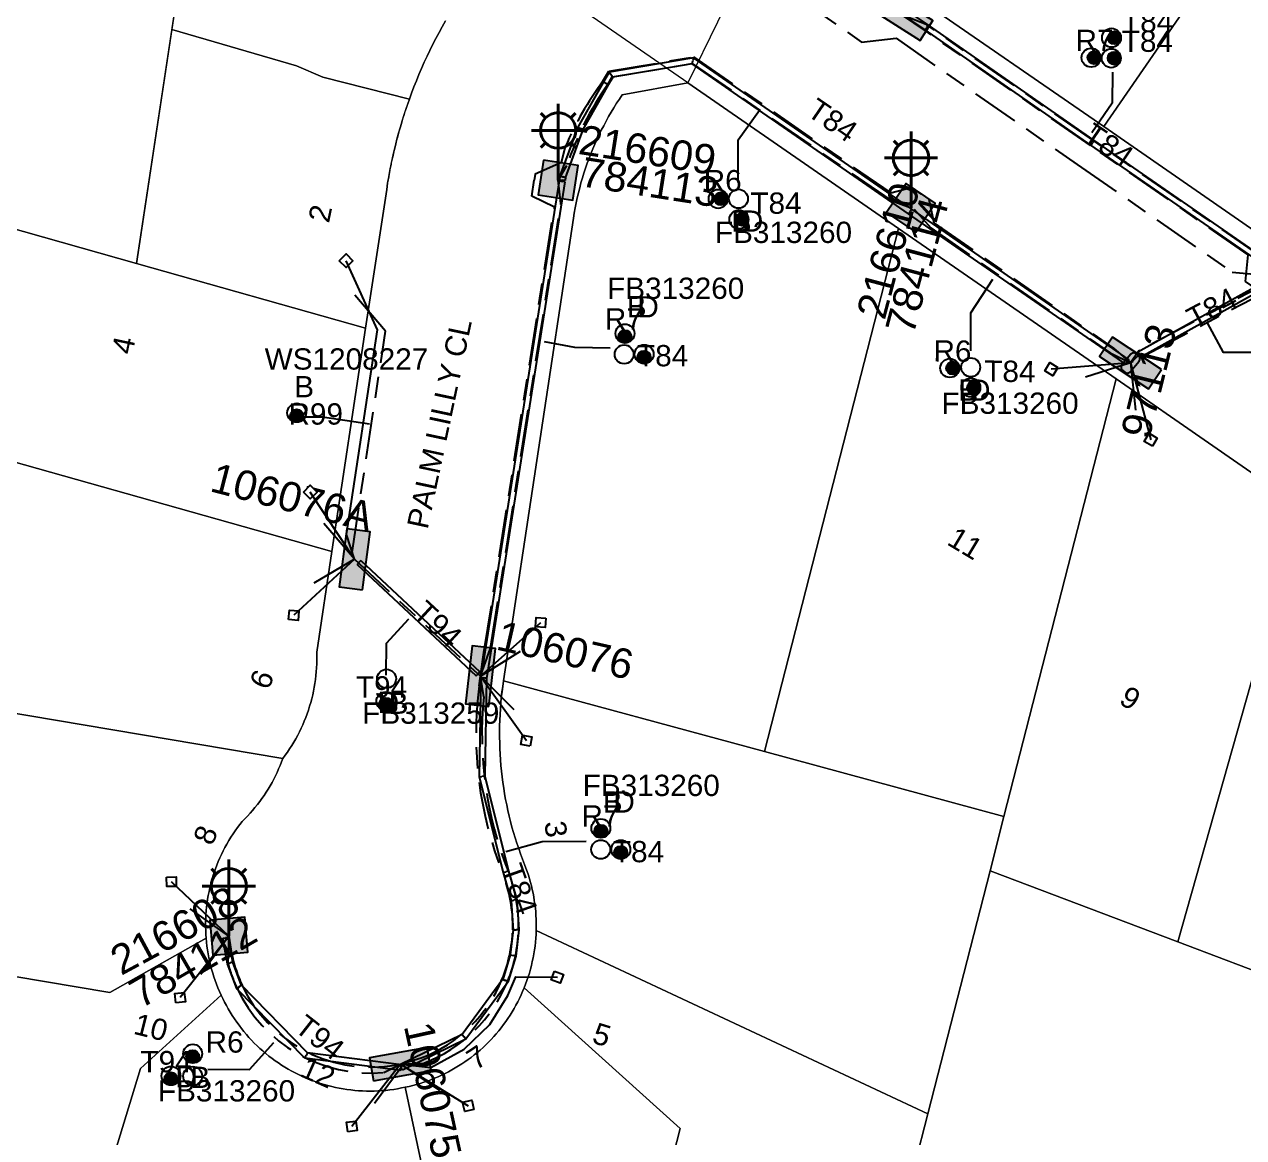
# Model space of a CAD drawing. Header units: metres. Extents: x 282960 to 285195, y 6134329 to 6136665.
# Drawn here: x 283286.6 to 283389.7, y 6135604 to 6135698.1 of the extents above; entities that cross this region are included whole.
import ezdxf
from ezdxf.enums import TextEntityAlignment as Align

# ---------------------------------------------------------------- set-up
doc = ezdxf.new("R2010")
doc.units = ezdxf.units.M
doc.linetypes.add('Cable Exist UG', pattern=[8.2, 4, -1.2, 1.8, -1.2])
doc.layers.get('0').update_dxf_attribs({"color": 6})
for name, color, linetype, lineweight in [('Cadastre Buildings_SP_EXT', 9, 'Continuous', 5), ('Cadastre Land Parcels_SP_EXT', 9, 'Continuous', 5), ('Cadastre Roads_SP_EXT', 9, 'Continuous', 5)]:
    doc.layers.add(name, color=color, linetype=linetype, lineweight=lineweight)
for name, color, linetype in [('Duct_SP_EXT', 7, 'Continuous'), ('Equip_SL_EXT', 7, 'Continuous'), ('Equip_SP_SL_EXT', 7, 'Continuous'), ('Mains_LV_EXT', 7, 'Continuous'), ('Mains_SL_EXT', 7, 'Continuous'), ('Services_SP_EXT', 7, 'Continuous'), ('SupportsUG_SP_LV_EXT', 7, 'Continuous'), ('SupportsUG_SP_LV_SL_EXT', 7, 'Continuous'), ('Trench_SP_EXT', 7, 'Continuous')]:
    doc.layers.add(name, color=color, linetype=linetype)
doc.styles.add('COLUMN_LABEL', font='arial.ttf')
doc.styles.add('iecARIAL', font='arial.ttf', dxfattribs={"height": 2})
doc.styles.add('POLE_LABEL', font='arial.ttf')
doc.styles.get("Standard").update_dxf_attribs({"font": 'arial.ttf'})

# ---------------------------------------------------------------- blocks, each defined once
blk = doc.blocks.new('COLUMN_EXT')
blk.add_hatch(color=256).paths.add_polyline_path([(-1.49, 1.48), (-1.49, -1.49), (1.48, -1.49), (1.48, 1.48)])
blk.add_lwpolyline([(-1.49, -1.49), (1.48, -1.49), (1.48, 1.48), (-1.49, 1.48)], close=True)
for tag, height, style, flags, p in [('ASSET_NUM', 2.5, 'COLUMN_LABEL', 8, (2, 2)), ('STRUCTURE_PLANT_NUMBER', 0.2, 'POLE_LABEL', 9, (1.81, 0.03)), ('STREET_CODE', 0.2, 'COLUMN_LABEL', 9, (1.81, -0.2))]:
    blk.add_attdef(tag, text='', height=height, dxfattribs=dict(style=style, flags=flags)).set_placement(p, align=Align.MIDDLE_LEFT)
at = {"flags": 9}
for tag, p in [('COLUMN_TYPE', (1.81, -0.4)), ('OWNED_BY', (1.81, -0.6)), ('STATE', (1.81, -0.8)), ('USAGE', (1.81, -1)), ('STREETNAME', (1.81, -1.6)), ('SUBURB', (1.81, -1.8)), ('LEGEND', (1.81, -1.2)), ('LOCATION', (1.81, -1.4)), ('NOTES', (1.81, -2))]:
    blk.add_attdef(tag, text='', height=0.2, dxfattribs=at).set_placement(p, align=Align.MIDDLE_LEFT)
at = {"flags": 1}
blk.add_attdef('Z', (1.81, -2.35), '', height=0.2, dxfattribs=at)
blk = doc.blocks.new('PILLAR_EXT')
blk.add_hatch(color=256).paths.add_polyline_path([(-2.475, 0.99), (-2.475, -0.99), (2.475, -0.99), (2.475, 0.99)])
blk.add_lwpolyline([(-2.475, -0.99), (2.475, -0.99), (2.475, 0.99), (-2.475, 0.99)], close=True)
at = {"style": 'iecARIAL', "flags": 8}
blk.add_attdef('ASSET_NUM', (1.5, 3.5), '', height=2.5, dxfattribs=at)
for tag, p, flags in [('OWNED_BY', (0, -0.2), 9), ('STATE', (0, -0.4), 9), ('SUPPORT_TYPE', (0, -0.6), 9), ('USAGE', (0, -0.8), 9), ('LEGEND', (0, -1), 9), ('LOCATION', (0, -1.2), 9), ('STREETNAME', (0, -1.8), 9), ('SUBURB', (0, -2), 1), ('NOTES', (0, -1.4), 9), ('PARENT', (0, -1.6), 9)]:
    blk.add_attdef(tag, p, '', height=0.2, dxfattribs=dict(flags=flags))
blk = doc.blocks.new('DUCT_EXT')
blk.add_circle((0, 0.8), 0.8)
at = {"flags": 1}
blk.add_attdef('Z', (0, 0), '', height=0.2, dxfattribs=at)
at = {"flags": 9}
for tag, p in [('DUCT_CODE', (0, 0)), ('XSECT_TYPE', (0, -0.2)), ('STATE', (0, -0.6)), ('FB_REFERENCE', (0, -0.4)), ('NOTES', (0, -0.8))]:
    blk.add_attdef(tag, text='', height=0.2, dxfattribs=at).set_placement(p, align=Align.MIDDLE_LEFT)
blk = doc.blocks.new('SL_LANTERN_EXT')
at = {"lineweight": 40}
for p, q in [((0, 1.97), (0, 6.47)), ((-1.46, 5.68), (-1.06, 5.28)), ((1.46, 5.68), (1.06, 5.28)), ((-2.25, 4.22), (2.25, 4.22)), ((-1.46, 2.76), (-1.06, 3.16)), ((1.46, 2.76), (1.06, 3.16)), ((0, 0), (0, 2.72))]:
    blk.add_line(p, q, dxfattribs=at)
blk.add_circle((0, 4.22), 1.5, dxfattribs=at)
at = {"style": 'iecARIAL', "flags": 8}
blk.add_attdef('ASSET_NUM', (1.5, 1.5), '', height=2.5, dxfattribs=at)
for tag, p, height, flags in [('CONSTRUCTED_VOLTAGE', (0.98, -0.65), 0.2, 9), ('CONTROL_TYPE', (0.98, -0.85), 0.2, 9), ('LANTERN_PURPOSE', (0.98, -1.05), 0.2, 9), ('LNUMBER', (2.18, -3.25), 2.5, 8), ('OPERATING_VOLTAGE', (0.98, -1.65), 0.2, 9), ('ORIENTATION', (0.98, -1.85), 0.2, 9), ('OWNED_BY', (0.98, -2.05), 0.2, 9), ('STATE', (0.98, -2.25), 0.2, 9), ('LANTERN_TYPE', (0.98, -1.25), 0.2, 9), ('NO_PHASES', (0.98, -1.45), 0.2, 9), ('USAGE', (0.98, -2.45), 0.2, 9), ('CEXIST', (0.98, -2.65), 0.2, 9), ('CNEW', (0.98, -2.85), 0.2, 9), ('CNUMBER', (0.98, -3.05), 0.2, 9), ('CREMOVE', (0.98, -3.25), 0.2, 9), ('CREPLACE', (0.98, -3.45), 0.2, 9), ('LKINGHEIGHT', (0.98, -3.65), 0.2, 9), ('LBRACKET', (0.98, -3.85), 0.2, 9), ('LBRACKETVOCAB', (0.98, -4.05), 0.2, 9), ('LCATEGORY', (0.98, -4.25), 0.2, 9), ('LCHARGE1', (0.98, -4.45), 0.2, 9), ('LCHARGE1PERCENT', (0.98, -4.65), 0.2, 9), ('LCHARGE2', (0.98, -4.85), 0.2, 9), ('LCHARGE2PERCENT', (0.98, -5.05), 0.2, 9), ('LCHARGE3', (0.98, -5.25), 0.2, 9), ('LCHARGE3PERCENT', (0.98, -5.45), 0.2, 9), ('LEXIST', (0.98, -5.65), 0.2, 9), ('LLAMP', (0.98, -5.85), 0.2, 9), ('LLAMPVOCAB', (0.98, -6.05), 0.2, 9), ('LMAST', (0.98, -6.25), 0.2, 9), ('LMASTVOCAB', (0.98, -6.45), 0.2, 9), ('LNEW', (0.98, -6.65), 0.2, 9), ('LANTNUMBER', (0.98, -6.85), 0.2, 9), ('LOUTREACH', (0.98, -7.25), 0.2, 9), ('LOUTREACHVOCAB', (0.98, -7.45), 0.2, 9), ('LRATECODE', (0.98, -7.65), 0.2, 9), ('LREMOVE', (0.98, -7.85), 0.2, 9), ('LREPLACE', (0.98, -8.05), 0.2, 9), ('LTYPE', (0.98, -8.25), 0.2, 9), ('LTYPEVOCAB', (0.98, -8.45), 0.2, 9), ('STREETNAME', (0.98, -9.25), 0.2, 9), ('SUBURB', (0.98, -9.45), 0.2, 1), ('LEGEND', (0.98, -8.65), 0.2, 9), ('LOCATION', (0.98, -8.85), 0.2, 9), ('NOTES', (0.98, -9.05), 0.2, 9)]:
    blk.add_attdef(tag, p, '', height=height, dxfattribs=dict(flags=flags))
blk = doc.blocks.new('CCP_EXT')
at = {"flags": 9}
for tag, p in [('STATE', (0, -1.8)), ('USAGE', (0, -1.2)), ('LEGEND', (0, -1.4)), ('LIFE_SUPPORT', (0, -1.6)), ('NOTES', (0, -2))]:
    blk.add_attdef(tag, text='', height=0.2, dxfattribs=at).set_placement(p, align=Align.MIDDLE_LEFT)
blk.add_wipeout([(0, 0.57), (0.57, 0), (0, -0.57), (-0.57, 0)])
blk.add_lwpolyline([(-0.57, 0), (0, 0.57), (0.57, 0), (0, -0.57), (-0.57, 0)])
at = {"flags": 1}
blk.add_attdef('Z', (0, 0), '', height=0.2, dxfattribs=at)
at = {"flags": 9}
for tag, p in [('CCP_TYPE', (0, 0)), ('CONSTRUCTED_VOLTAGE', (0, -0.2)), ('OPERATING_VOLTAGE', (0, -0.6)), ('ORIENTATION', (0, -0.8)), ('OWNED_BY', (0, -1)), ('NO_PHASES', (0, -0.4))]:
    blk.add_attdef(tag, text='', height=0.2, dxfattribs=at).set_placement(p, align=Align.MIDDLE_LEFT)
blk = doc.blocks.new('SL_STJ_EXT')
h = blk.add_hatch(color=256)
edge = h.paths.add_edge_path()
edge.add_ellipse((-0.59, 0.13), major_axis=(0.226, 0.226), ratio=1, start_angle=45, end_angle=135)
edge.add_line((-0.91, 0.13), (-0.91, -0.13))
edge.add_ellipse((-0.59, -0.13), major_axis=(0.226, 0.226), ratio=1, start_angle=135, end_angle=225)
edge.add_line((-0.59, -0.45), (0.59, -0.45))
edge.add_ellipse((0.59, -0.13), major_axis=(-0.226, 0.226), ratio=1, start_angle=135, end_angle=225)
edge.add_line((0.91, -0.13), (0.91, 0.13))
edge.add_ellipse((0.59, 0.13), major_axis=(-0.226, 0.226), ratio=1, start_angle=225, end_angle=315)
edge.add_line((0.59, 0.45), (-0.59, 0.45))
blk.add_lwpolyline([(-0.91, 0.13), (-0.91, -0.13, 0.414214), (-0.59, -0.45), (0.59, -0.45, 0.414214), (0.91, -0.13), (0.91, 0.13, 0.414214), (0.59, 0.45), (-0.59, 0.45, 0.414214)], format="xyb", close=True)
at = {"flags": 1}
blk.add_attdef('Z', (0, 0), '', height=0.2, dxfattribs=at)
at = {"flags": 9}
for tag, p in [('ORIENTATION', (0, 0)), ('USAGE', (0, -0.2)), ('LEGEND', (0, -0.4)), ('NOTES', (0, -0.6))]:
    blk.add_attdef(tag, text='', height=0.2, dxfattribs=at).set_placement(p, align=Align.MIDDLE_LEFT)
blk = doc.blocks.new('CABLE_LARGE_EXT')
h = blk.add_hatch(color=256)
edge = h.paths.add_edge_path()
edge.add_arc((0, 0.55), 0.55, 0, 360)
blk.add_circle((0, 0.55), 0.55)
at = {"flags": 1}
blk.add_attdef('Z', (0, 0), '', height=0.2, dxfattribs=at)
at = {"flags": 9}
for tag, p in [('COND_CODE', (0, 0)), ('STATE', (0, -0.4)), ('XSECT_SIZE', (0, -0.6)), ('FB_REFERENCE', (0, -0.2)), ('NOTES', (0, -0.8))]:
    blk.add_attdef(tag, text='', height=0.2, dxfattribs=at).set_placement(p, align=Align.MIDDLE_LEFT)

msp = doc.modelspace()

# ---------------------------------------------------------------- linework, layer by layer
at = {"layer": 'Cadastre Land Parcels_SP_EXT', "linetype": 'Continuous'}
for points in [[(283278.63, 6135682.8), (283296.07, 6135677.88), (283302.59, 6135720.91), (283286.12, 6135732.29), (283278.63, 6135682.8)], [(283361.88, 6135700.54), (283377.9, 6135689.47), (283399.46, 6135720.68), (283383.44, 6135731.75), (283361.88, 6135700.54)], [(283377.9, 6135689.47), (283393.91, 6135678.39), (283415.47, 6135709.6), (283399.46, 6135720.68), (283377.9, 6135689.47)], [(283317.24, 6135684.13), (283317.32, 6135684.67), (283317.41, 6135685.2), (283317.51, 6135685.74), (283317.62, 6135686.27), (283317.73, 6135686.8), (283317.85, 6135687.33), (283317.98, 6135687.86), (283318.11, 6135688.39), (283318.25, 6135688.91), (283318.4, 6135689.43), (283318.56, 6135689.95), (283318.72, 6135690.47), (283318.89, 6135690.99), (283319.16, 6135691.76), (283311.83, 6135693.62), (283309.61, 6135694.58), (283299.07, 6135697.66), (283296.07, 6135677.88), (283315.46, 6135672.41), (283317.24, 6135684.13)], [(283275.77, 6135663.9), (283312.6, 6135653.51), (283315.46, 6135672.41), (283296.07, 6135677.88), (283278.63, 6135682.8), (283275.77, 6135663.9)], [(283349.21, 6135636.6), (283369.46, 6135631.11), (283378.95, 6135668.11), (283360.54, 6135680.83), (283349.21, 6135636.6)], [(283368.29, 6135626.52), (283384.18, 6135620.51), (283394.58, 6135657.3), (283378.95, 6135668.11), (283369.46, 6135631.11), (283368.29, 6135626.52)], [(283368.29, 6135626.52), (283369.46, 6135631.11), (283349.21, 6135636.6), (283327.12, 6135642.59), (283327.06, 6135642.11), (283327, 6135641.64), (283326.94, 6135641.16), (283326.9, 6135640.68), (283326.86, 6135640.21), (283326.83, 6135639.73), (283326.81, 6135639.25), (283326.79, 6135638.77), (283326.79, 6135638.29), (283326.79, 6135637.81), (283326.8, 6135637.33), (283326.81, 6135636.85), (283326.84, 6135636.37), (283326.87, 6135635.89), (283326.91, 6135635.41), (283326.96, 6135634.93), (283327.01, 6135634.46), (283327.07, 6135633.98), (283327.14, 6135633.51), (283327.22, 6135633.03), (283327.3, 6135632.56), (283327.4, 6135632.09), (283327.5, 6135631.62), (283327.6, 6135631.15), (283327.72, 6135630.69), (283327.84, 6135630.22), (283327.97, 6135629.76), (283328.11, 6135629.3), (283328.25, 6135628.85), (283328.41, 6135628.39), (283328.57, 6135627.94), (283328.73, 6135627.49), (283328.91, 6135627.04), (283329.02, 6135626.75), (283329.13, 6135626.45), (283329.23, 6135626.15), (283329.32, 6135625.85), (283329.41, 6135625.54), (283329.49, 6135625.24), (283329.56, 6135624.93), (283329.62, 6135624.62), (283329.68, 6135624.31), (283329.73, 6135624), (283329.78, 6135623.68), (283329.82, 6135623.37), (283329.85, 6135623.05), (283329.87, 6135622.74), (283329.88, 6135622.42), (283329.89, 6135622.11), (283329.9, 6135621.79), (283329.89, 6135621.48), (283363.01, 6135605.95), (283368.29, 6135626.52)], [(283361.91, 6135601.67), (283363.01, 6135605.95), (283329.89, 6135621.48), (283329.88, 6135621.14), (283329.86, 6135620.81), (283329.83, 6135620.48), (283329.79, 6135620.15), (283329.74, 6135619.82), (283329.69, 6135619.49), (283329.63, 6135619.16), (283329.56, 6135618.84), (283329.49, 6135618.51), (283329.4, 6135618.19), (283329.31, 6135617.87), (283329.21, 6135617.55), (283329.1, 6135617.24), (283328.99, 6135616.92), (283328.87, 6135616.61), (283342.06, 6135604.71), (283333.32, 6135570.64), (283352.46, 6135564.79), (283361.91, 6135601.67)], [(283269.18, 6135620.37), (283264.82, 6135591.58), (283266.26, 6135591.14), (283283.29, 6135585.93), (283288.64, 6135584.3), (283296.4, 6135609.8), (283303.24, 6135616.01), (283303.1, 6135616.31), (283302.97, 6135616.62), (283302.85, 6135616.93), (283302.73, 6135617.24), (283302.62, 6135617.55), (283302.52, 6135617.87), (283302.43, 6135618.19), (283302.34, 6135618.51), (283302.27, 6135618.84), (283302.2, 6135619.16), (283302.13, 6135619.49), (283302.08, 6135619.82), (283302.03, 6135620.15), (283302, 6135620.48), (283301.97, 6135620.81), (283293.83, 6135616.23), (283269.18, 6135620.37)]]:
    msp.add_lwpolyline(points, close=True, dxfattribs=at)
for points in [[(283302.59, 6135720.91), (283299.07, 6135697.66), (283309.61, 6135694.58), (283311.83, 6135693.62), (283319.16, 6135691.76), (283319.35, 6135692.28), (283319.35, 6135692.28), (283319.55, 6135692.81), (283319.76, 6135693.33), (283319.97, 6135693.85), (283320.19, 6135694.37), (283320.42, 6135694.89), (283320.66, 6135695.4), (283320.9, 6135695.9), (283321.15, 6135696.41), (283321.4, 6135696.91), (283321.67, 6135697.4), (283321.94, 6135697.9), (283322.21, 6135698.39)], [(283272.46, 6135642.07), (283308.46, 6135636.02), (283308.65, 6135636.29), (283308.65, 6135636.29), (283308.85, 6135636.56), (283309.03, 6135636.84), (283309.21, 6135637.11), (283309.38, 6135637.4), (283309.55, 6135637.69), (283309.71, 6135637.98), (283309.86, 6135638.27), (283310, 6135638.57), (283310.14, 6135638.87), (283310.27, 6135639.18), (283310.39, 6135639.49), (283310.51, 6135639.8), (283310.62, 6135640.11), (283310.72, 6135640.43), (283310.81, 6135640.75), (283310.9, 6135641.07), (283310.98, 6135641.39), (283311.05, 6135641.71), (283311.11, 6135642.04), (283311.16, 6135642.37), (283311.21, 6135642.69), (283311.25, 6135643.02), (283311.28, 6135643.35), (283311.3, 6135643.68), (283311.32, 6135644.02), (283311.33, 6135644.35), (283311.33, 6135644.68), (283311.32, 6135645.01), (283312.61, 6135653.51), (283275.77, 6135663.9)], [(283394.58, 6135657.3), (283384.18, 6135620.51), (283402.63, 6135613.53)], [(283269.18, 6135620.37), (283293.83, 6135616.23), (283301.97, 6135620.81), (283301.97, 6135620.81), (283301.94, 6135621.14), (283301.93, 6135621.47), (283301.92, 6135621.8), (283301.92, 6135622.14), (283301.93, 6135622.47), (283301.95, 6135622.8), (283301.97, 6135623.13), (283302, 6135623.46), (283302.04, 6135623.79), (283302.09, 6135624.11), (283302.15, 6135624.44), (283302.21, 6135624.77), (283302.28, 6135625.09), (283302.36, 6135625.41), (283302.45, 6135625.73), (283302.54, 6135626.05), (283302.64, 6135626.36), (283302.75, 6135626.68), (283302.87, 6135626.99), (283302.99, 6135627.29), (283303.12, 6135627.6), (283303.26, 6135627.9), (283303.41, 6135628.2), (283303.56, 6135628.49), (283303.72, 6135628.78), (283303.88, 6135629.07), (283304.06, 6135629.35), (283304.24, 6135629.63), (283304.42, 6135629.9), (283304.61, 6135630.17), (283304.81, 6135630.44), (283305.02, 6135630.69), (283305.25, 6135630.92), (283305.47, 6135631.15), (283305.69, 6135631.39), (283305.9, 6135631.62), (283306.1, 6135631.87), (283306.3, 6135632.12), (283306.5, 6135632.37), (283306.69, 6135632.63), (283306.87, 6135632.89), (283307.04, 6135633.16), (283307.21, 6135633.43), (283307.38, 6135633.71), (283307.54, 6135633.99), (283307.69, 6135634.27), (283307.83, 6135634.55), (283307.97, 6135634.84), (283308.1, 6135635.13), (283308.23, 6135635.43), (283308.35, 6135635.72), (283308.46, 6135636.02), (283272.46, 6135642.07)], [(283402.63, 6135613.53), (283384.18, 6135620.51), (283368.29, 6135626.52), (283363.01, 6135605.95), (283361.91, 6135601.67)], [(283320.41, 6135600.66), (283318.81, 6135608.21), (283318.49, 6135608.15), (283318.16, 6135608.09), (283317.84, 6135608.03), (283317.51, 6135607.99), (283317.18, 6135607.95), (283316.85, 6135607.93), (283316.52, 6135607.91), (283316.19, 6135607.89), (283315.86, 6135607.89), (283315.86, 6135607.89), (283315.53, 6135607.89), (283315.2, 6135607.9), (283314.87, 6135607.92), (283314.54, 6135607.95), (283314.21, 6135607.98), (283313.88, 6135608.03), (283313.56, 6135608.08), (283313.23, 6135608.14), (283312.91, 6135608.2), (283312.59, 6135608.28), (283312.27, 6135608.36), (283311.95, 6135608.45), (283311.63, 6135608.54), (283311.32, 6135608.65), (283311.01, 6135608.76), (283310.7, 6135608.88), (283310.39, 6135609), (283310.09, 6135609.14), (283309.79, 6135609.28), (283309.5, 6135609.43), (283309.21, 6135609.58), (283308.92, 6135609.74), (283308.63, 6135609.91), (283308.35, 6135610.09), (283308.08, 6135610.27), (283307.8, 6135610.46), (283307.54, 6135610.65), (283307.28, 6135610.85), (283307.02, 6135611.06), (283306.77, 6135611.28), (283306.52, 6135611.49), (283306.28, 6135611.72), (283306.04, 6135611.95), (283305.81, 6135612.19), (283305.59, 6135612.43), (283305.37, 6135612.68), (283305.15, 6135612.93), (283304.95, 6135613.19), (283304.75, 6135613.45), (283304.55, 6135613.72), (283304.36, 6135613.99), (283304.18, 6135614.27), (283304.01, 6135614.55), (283303.84, 6135614.83), (283303.68, 6135615.12), (283303.52, 6135615.41), (283303.38, 6135615.71), (283303.24, 6135616.01), (283296.4, 6135609.8), (283288.64, 6135584.3)], [(283333.32, 6135570.64), (283342.06, 6135604.71), (283342.06, 6135604.71), (283328.87, 6135616.61), (283328.74, 6135616.31), (283328.61, 6135616.02), (283328.47, 6135615.72), (283328.33, 6135615.43), (283328.18, 6135615.14), (283328.02, 6135614.86), (283327.85, 6135614.58), (283327.68, 6135614.31), (283327.5, 6135614.04), (283327.32, 6135613.77), (283327.12, 6135613.51), (283326.93, 6135613.25), (283326.72, 6135612.99), (283326.51, 6135612.74), (283326.3, 6135612.5), (283326.08, 6135612.26), (283325.85, 6135612.03), (283325.62, 6135611.8), (283325.39, 6135611.58), (283325.14, 6135611.36), (283324.9, 6135611.15), (283324.64, 6135610.94), (283324.39, 6135610.74), (283324.13, 6135610.55), (283323.86, 6135610.36), (283323.59, 6135610.18), (283323.32, 6135610.01), (283323.04, 6135609.84), (283322.76, 6135609.68), (283322.47, 6135609.52), (283322.18, 6135609.38), (283321.89, 6135609.24), (283321.59, 6135609.1), (283321.29, 6135608.97), (283320.99, 6135608.85), (283320.69, 6135608.74), (283320.38, 6135608.63), (283320.07, 6135608.53), (283319.76, 6135608.44), (283319.44, 6135608.36), (283319.13, 6135608.28), (283318.81, 6135608.21), (283320.41, 6135600.66)]]:
    msp.add_lwpolyline(points, dxfattribs=at)
at = {"layer": 'Duct_SP_EXT'}
for p, q in [((283362.8, 6135697.63), (283360.8, 6135699)), ((283363.07, 6135698.02), (283361.08, 6135699.39)), ((283362.8, 6135697.63), (283362.93, 6135697.83)), ((283362.8, 6135697.63), (283362.93, 6135697.83)), ((283376.81, 6135687.89), (283362.8, 6135697.63)), ((283362.8, 6135697.63), (283362.8, 6135697.63)), ((283363.07, 6135698.02), (283362.93, 6135697.83)), ((283363.07, 6135698.02), (283362.93, 6135697.83)), ((283377.08, 6135688.29), (283363.07, 6135698.02)), ((283363.07, 6135698.02), (283363.07, 6135698.02)), ((283343.19, 6135695.27), (283336.07, 6135694.06)), ((283343.08, 6135694.76), (283336.36, 6135693.63)), ((283343.08, 6135694.76), (283343.13, 6135695.02)), ((283361.39, 6135682.08), (283343.08, 6135694.76)), ((283343.19, 6135695.27), (283343.13, 6135695.02)), ((283361.66, 6135682.48), (283343.19, 6135695.27)), ((283336.07, 6135694.06), (283335.57, 6135693.23)), ((283336.36, 6135693.63), (283335.98, 6135692.99)), ((283336.07, 6135694.06), (283336.21, 6135693.85)), ((283336.36, 6135693.63), (283336.21, 6135693.85)), ((283335.57, 6135693.23), (283333.41, 6135689.41)), ((283335.98, 6135692.99), (283333.84, 6135689.2)), ((283335.57, 6135693.23), (283335.57, 6135693.23)), ((283335.57, 6135693.23), (283335.77, 6135693.11)), ((283335.57, 6135693.23), (283335.77, 6135693.11)), ((283335.98, 6135692.99), (283335.77, 6135693.11)), ((283335.98, 6135692.99), (283335.77, 6135693.11)), ((283335.98, 6135692.99), (283335.98, 6135692.99)), ((283333.41, 6135689.41), (283331.9, 6135685.28)), ((283333.84, 6135689.2), (283332.35, 6135685.12)), ((283333.41, 6135689.41), (283333.63, 6135689.3)), ((283333.84, 6135689.2), (283333.63, 6135689.3)), ((283377.08, 6135688.29), (283376.95, 6135688.09)), ((283393.09, 6135677.21), (283377.08, 6135688.29)), ((283376.81, 6135687.89), (283376.95, 6135688.09)), ((283392.82, 6135676.81), (283376.81, 6135687.89)), ((283331.89, 6135685.26), (283331.85, 6135684.95)), ((283331.9, 6135685.28), (283331.89, 6135685.26)), ((283331.89, 6135685.26), (283332.13, 6135685.2)), ((283331.9, 6135685.28), (283332.13, 6135685.2)), ((283332.35, 6135685.12), (283332.13, 6135685.2)), ((283332.36, 6135685.14), (283332.13, 6135685.2)), ((283332.36, 6135685.14), (283332.33, 6135684.88)), ((283332.35, 6135685.12), (283332.36, 6135685.14)), ((283331.84, 6135684.86), (283332.08, 6135684.82)), ((283331.85, 6135684.95), (283332.09, 6135684.91)), ((283332.31, 6135684.78), (283332.08, 6135684.82)), ((283332.33, 6135684.88), (283332.09, 6135684.91)), ((283361.39, 6135682.08), (283361.52, 6135682.28)), ((283361.39, 6135682.08), (283361.52, 6135682.28)), ((283361.66, 6135682.48), (283361.52, 6135682.28)), ((283361.66, 6135682.48), (283361.52, 6135682.28)), ((283380.8, 6135670.4), (283391.87, 6135676.56)), ((283381.03, 6135669.98), (283392.11, 6135676.14)), ((283380.06, 6135669.72), (283379.92, 6135669.53)), ((283380.8, 6135670.4), (283380.92, 6135670.19)), ((283381.03, 6135669.98), (283380.92, 6135670.19)), ((283379.79, 6135669.33), (283379.92, 6135669.53)), ((283314.73, 6135652.42), (283314.89, 6135652.6)), ((283314.73, 6135652.42), (283324.8, 6135643)), ((283315.06, 6135652.77), (283314.89, 6135652.6)), ((283315.06, 6135652.77), (283325.13, 6135643.35)), ((283324.8, 6135643), (283324.97, 6135643.18)), ((283325.13, 6135643.35), (283324.97, 6135643.18)), ((283325.21, 6135642.83), (283325.06, 6135634.47)), ((283325.21, 6135642.86), (283325.45, 6135642.83)), ((283325.21, 6135642.83), (283325.45, 6135642.83)), ((283325.68, 6135642.79), (283325.45, 6135642.83)), ((283325.69, 6135642.82), (283325.45, 6135642.83)), ((283325.69, 6135642.82), (283325.54, 6135634.53)), ((283325.54, 6135634.53), (283325.3, 6135634.5)), ((283325.54, 6135634.53), (283327.56, 6135626.48)), ((283325.06, 6135634.47), (283325.3, 6135634.5)), ((283325.06, 6135634.47), (283327.1, 6135626.36)), ((283327.1, 6135626.36), (283327.33, 6135626.42)), ((283327.1, 6135626.36), (283327.33, 6135626.42)), ((283327.1, 6135626.36), (283327.1, 6135626.36)), ((283327.1, 6135626.36), (283327.77, 6135623.97)), ((283327.56, 6135626.48), (283327.33, 6135626.42)), ((283327.56, 6135626.48), (283327.33, 6135626.42)), ((283327.56, 6135626.48), (283327.56, 6135626.48)), ((283327.56, 6135626.48), (283328.25, 6135624.06)), ((283327.77, 6135623.97), (283328.01, 6135624.02)), ((283327.77, 6135623.97), (283327.95, 6135621.51)), ((283328.25, 6135624.06), (283328.01, 6135624.02)), ((283328.25, 6135624.06), (283328.43, 6135621.54)), ((283327.95, 6135621.53), (283327.7, 6135619.4)), ((283327.95, 6135621.51), (283327.95, 6135621.53)), ((283327.95, 6135621.53), (283328.19, 6135621.52)), ((283327.95, 6135621.51), (283328.19, 6135621.52)), ((283328.43, 6135621.52), (283328.17, 6135619.3)), ((283328.43, 6135621.54), (283328.19, 6135621.52)), ((283328.43, 6135621.52), (283328.19, 6135621.52)), ((283328.43, 6135621.54), (283328.43, 6135621.52)), ((283303.37, 6135620.82), (283303.61, 6135620.86)), ((283303.76, 6135618.66), (283303.37, 6135620.82)), ((283303.84, 6135620.91), (283303.61, 6135620.86)), ((283304.23, 6135618.79), (283303.84, 6135620.91)), ((283327.7, 6135619.4), (283327.07, 6135617.32)), ((283328.17, 6135619.3), (283327.52, 6135617.18)), ((283327.7, 6135619.4), (283327.94, 6135619.35)), ((283328.17, 6135619.3), (283327.94, 6135619.35)), ((283303.76, 6135618.66), (283303.99, 6135618.73)), ((283304.55, 6135616.56), (283303.76, 6135618.66)), ((283304.23, 6135618.79), (283303.99, 6135618.73)), ((283304.96, 6135616.82), (283304.23, 6135618.79)), ((283327.08, 6135617.36), (283323.63, 6135612.66)), ((283327.51, 6135617.14), (283323.95, 6135612.28)), ((283327.07, 6135617.32), (283327.08, 6135617.36)), ((283327.07, 6135617.32), (283327.3, 6135617.25)), ((283327.08, 6135617.36), (283327.3, 6135617.25)), ((283327.52, 6135617.18), (283327.3, 6135617.25)), ((283327.51, 6135617.14), (283327.3, 6135617.25)), ((283327.52, 6135617.18), (283327.51, 6135617.14)), ((283304.55, 6135616.56), (283304.75, 6135616.69)), ((283304.58, 6135616.52), (283304.55, 6135616.56)), ((283304.58, 6135616.52), (283304.75, 6135616.69)), ((283310.31, 6135610.67), (283304.58, 6135616.52)), ((283304.93, 6135616.86), (283304.75, 6135616.69)), ((283304.96, 6135616.82), (283304.75, 6135616.69)), ((283310.53, 6135611.12), (283304.93, 6135616.86)), ((283304.93, 6135616.86), (283304.96, 6135616.82)), ((283323.63, 6135612.66), (283318.36, 6135610.1)), ((283323.95, 6135612.28), (283318.57, 6135609.67)), ((283323.63, 6135612.66), (283323.79, 6135612.47)), ((283323.95, 6135612.28), (283323.79, 6135612.47)), ((283310.31, 6135610.67), (283310.42, 6135610.89)), ((283310.53, 6135611.12), (283310.42, 6135610.89)), ((283318.49, 6135610.12), (283310.53, 6135611.12)), ((283318.43, 6135609.64), (283310.31, 6135610.67)), ((283318.36, 6135610.1), (283318.46, 6135609.88)), ((283318.43, 6135609.64), (283318.46, 6135609.88)), ((283318.49, 6135610.12), (283318.46, 6135609.88)), ((283318.57, 6135609.67), (283318.46, 6135609.88))]:
    msp.add_line(p, q, dxfattribs=at)
for points in [[(283378.64, 6135694.06), (283378.61, 6135691.44), (283376.89, 6135688.92)], [(283346.99, 6135684.73), (283346.99, 6135688.33), (283348.77, 6135690.84)], [(283366.67, 6135670.48), (283366.67, 6135673.7), (283368.51, 6135676.56)], [(283391.01, 6135670.34), (283388.04, 6135670.35), (283386.67, 6135672.87)], [(283336.16, 6135670.71), (283333.17, 6135670.76), (283330.59, 6135671.26)], [(283310.35, 6135664.91), (283311.82, 6135664.91), (283315.78, 6135664.31)], [(283317.21, 6135643.06), (283317.23, 6135645.77), (283319.11, 6135647.83)], [(283334.11, 6135628.99), (283330.4, 6135628.98), (283327.31, 6135628.12)], [(283302.1, 6135609.73), (283305.63, 6135609.7), (283307.68, 6135611.99)]]:
    msp.add_lwpolyline(points, dxfattribs=at)
at = {"layer": 'Mains_LV_EXT', "linetype": 'Cable Exist UG'}
for points in [[(283342.77, 6135706.79), (283357.42, 6135696.6), (283360.34, 6135696.92), (283360.34, 6135696.92), (283375.66, 6135686.24), (283388.76, 6135677.14), (283392.8, 6135676.76)], [(283393.35, 6135673.98), (283392.75, 6135674.38), (283392.75, 6135674.38), (283389.9, 6135676.35), (283390.12, 6135678.62), (283390.12, 6135678.62), (283376.78, 6135687.85), (283362.9, 6135697.49), (283360.82, 6135698.9)], [(283392.8, 6135676.76), (283392.26, 6135675.8), (283380.17, 6135669.46)], [(283314.53, 6135652.86), (283325.17, 6135642.97)]]:
    msp.add_lwpolyline(points, dxfattribs=at)
msp.add_lwpolyline([(283303.88, 6135620.99), (283304.05, 6135619.89), (283304.05, 6135619.89, 0.067496), (283305.02, 6135616.82), (283305.02, 6135616.82, 0.328773), (283317.54, 6135610.03), (283317.54, 6135610.03), (283318.4, 6135610.17)], format="xyb", dxfattribs=at)
at = {"layer": 'Mains_SL_EXT', "linetype": 'Cable Exist UG'}
for points in [[(283392.8, 6135676.76), (283391.21, 6135678.47), (283391.21, 6135678.47), (283377.06, 6135688.25), (283362.93, 6135698.06), (283360.82, 6135698.9)], [(283392.8, 6135676.76), (283380.87, 6135670.5), (283380.17, 6135669.46)]]:
    msp.add_lwpolyline(points, dxfattribs=at)
for points in [[(283331.75, 6135684.91), (283332.48, 6135686.15), (283332.48, 6135686.15, -0.0727), (283335.94, 6135693), (283335.94, 6135693), (283336.33, 6135693.66), (283343.08, 6135694.79), (283359.91, 6135683.2), (283361.6, 6135682.58)], [(283303.88, 6135620.99), (283303.81, 6135618.69), (283303.81, 6135618.69, 0.044461), (283304.57, 6135616.61), (283304.57, 6135616.61, 0.314925), (283316.99, 6135609.46), (283316.99, 6135609.46), (283318.4, 6135610.17)]]:
    msp.add_lwpolyline(points, format="xyb", dxfattribs=at)
at = {"layer": 'Trench_SP_EXT', "linetype": 'Cable Exist UG'}
for points in [[(283314.29, 6135653.25), (283317.14, 6135672.16), (283314.31, 6135675.48)], [(283380.17, 6135669.46), (283380.92, 6135670.19)], [(283380.17, 6135669.46), (283375.96, 6135668.14)], [(283380.17, 6135669.46), (283380.61, 6135665.21)], [(283314.53, 6135652.86), (283311.69, 6135656.18)], [(283314.53, 6135652.86), (283310.84, 6135650.7)], [(283325.17, 6135642.97), (283329.05, 6135645.41)], [(283325.17, 6135642.97), (283328.34, 6135639.81)], [(283303.88, 6135620.99), (283300.22, 6135623.59)], [(283303.88, 6135620.99), (283301.44, 6135617.64)], [(283318.46, 6135609.88), (283316.2, 6135606.83)], [(283318.4, 6135610.17), (283322.14, 6135607.66)]]:
    msp.add_lwpolyline(points, dxfattribs=at)

# ---------------------------------------------------------------- block references
at = {"layer": 'Duct_SP_EXT'}
for name, p, rotation in [('DUCT_EXT', (283379.36, 6135696.96), 89.88669832647125), ('CABLE_LARGE_EXT', (283379.36, 6135696.96), 89.88669832647125), ('DUCT_EXT', (283377.63, 6135695.28), 89.88669832647125), ('CABLE_LARGE_EXT', (283377.63, 6135695.28), 89.88669832647125), ('DUCT_EXT', (283379.34, 6135695.23), 89.88669832647125), ('CABLE_LARGE_EXT', (283379.34, 6135695.23), 89.88669832647125), ('DUCT_EXT', (283346.09, 6135683.37), 92.20259815407509), ('DUCT_EXT', (283347.8, 6135683.38), 92.20259815407509), ('CABLE_LARGE_EXT', (283346.09, 6135683.37), 92.20259815407509), ('DUCT_EXT', (283347.84, 6135681.63), 92.20259815407509), ('CABLE_LARGE_EXT', (283347.84, 6135681.63), 92.20259815407509), ('DUCT_EXT', (283365.68, 6135669.04), 90.56639182310697), ('CABLE_LARGE_EXT', (283365.68, 6135669.04), 90.56639182310697), ('DUCT_EXT', (283367.45, 6135669.1), 90.56639182310697), ('DUCT_EXT', (283367.46, 6135667.4), 90.56639182310697), ('CABLE_LARGE_EXT', (283367.46, 6135667.4), 90.56639182310697)]:
    msp.add_blockref(name, p, dxfattribs=dict(at, rotation=rotation))
for name, p in [('DUCT_EXT', (283337.4, 6135671.15)), ('CABLE_LARGE_EXT', (283337.4, 6135671.15)), ('DUCT_EXT', (283337.33, 6135669.39)), ('DUCT_EXT', (283339.02, 6135669.4)), ('CABLE_LARGE_EXT', (283339.02, 6135669.4)), ('DUCT_EXT', (283309.63, 6135664.45)), ('CABLE_LARGE_EXT', (283309.63, 6135664.45)), ('DUCT_EXT', (283317.23, 6135641.96)), ('DUCT_EXT', (283317.17, 6135640.05)), ('CABLE_LARGE_EXT', (283317.17, 6135640.05)), ('DUCT_EXT', (283335.36, 6135629.31)), ('CABLE_LARGE_EXT', (283335.36, 6135629.31)), ('DUCT_EXT', (283335.35, 6135627.52)), ('DUCT_EXT', (283337.05, 6135627.51)), ('CABLE_LARGE_EXT', (283337.05, 6135627.51)), ('DUCT_EXT', (283300.83, 6135610.25)), ('CABLE_LARGE_EXT', (283300.83, 6135610.25)), ('DUCT_EXT', (283298.99, 6135608.38)), ('DUCT_EXT', (283300.83, 6135608.36)), ('CABLE_LARGE_EXT', (283298.99, 6135608.38))]:
    msp.add_blockref(name, p, dxfattribs=at)
at = {"layer": 'Equip_SL_EXT', "rotation": 49.97755639718785}
msp.add_blockref('SL_STJ_EXT', (283380.17, 6135669.46), dxfattribs=at)
at = {"layer": 'Equip_SP_SL_EXT'}
ref = msp.add_blockref('SL_LANTERN_EXT', (283331.75, 6135684.91), dxfattribs=at)
ref.add_attrib('ASSET_NUM', '216609', dxfattribs={"layer": '0', "height": 2.5, "rotation": 351.0994, "style": 'iecARIAL'}).set_placement((283333.25, 6135686.41), align=Align.BOTTOM_LEFT)
ref = msp.add_blockref('SL_LANTERN_EXT', (283361.6, 6135682.58), dxfattribs=at)
ref.add_attrib('ASSET_NUM', '216610', dxfattribs={"layer": '0', "height": 2.5, "rotation": 75.0529, "style": 'iecARIAL'}).set_placement((283363.1, 6135684.08), align=Align.BOTTOM_RIGHT)
ref = msp.add_blockref('SL_LANTERN_EXT', (283303.88, 6135620.99), dxfattribs=at)
ref.add_attrib('ASSET_NUM', '216608', dxfattribs={"layer": '0', "height": 2.5, "rotation": 28.3342, "style": 'iecARIAL'}).set_placement((283305.38, 6135622.49), align=Align.BOTTOM_RIGHT)
at = {"layer": 'SupportsUG_SP_LV_EXT'}
ref = msp.add_blockref('PILLAR_EXT', (283360.82, 6135698.9), dxfattribs=dict(at, rotation=327.7323812238825))
ref.add_attrib('ASSET_NUM', '106068', dxfattribs={"layer": '0', "height": 2.5, "rotation": 56.3174, "style": 'iecARIAL'}).set_placement((283362.32, 6135702.4), align=Align.MIDDLE_LEFT)
ref = msp.add_blockref('PILLAR_EXT', (283380.17, 6135669.46), dxfattribs=dict(at, rotation=146.5886574458364))
ref.add_attrib('ASSET_NUM', '97113', dxfattribs={"layer": '0', "height": 2.5, "rotation": 75.9933, "style": 'iecARIAL'}).set_placement((283381.67, 6135672.96), align=Align.TOP_RIGHT)
ref = msp.add_blockref('PILLAR_EXT', (283314.53, 6135652.86), dxfattribs=dict(at, rotation=82.37606601351578))
ref.add_attrib('ASSET_NUM', '106076A', dxfattribs={"layer": '0', "height": 2.5, "rotation": 345.5596, "style": 'iecARIAL'}).set_placement((283316.03, 6135656.36), align=Align.MIDDLE_RIGHT)
ref = msp.add_blockref('PILLAR_EXT', (283325.17, 6135642.97), dxfattribs=dict(at, rotation=83.51546212500344))
ref.add_attrib('ASSET_NUM', '106076', dxfattribs={"layer": '0', "height": 2.5, "rotation": 347.1643, "style": 'iecARIAL'}).set_placement((283326.67, 6135646.47), align=Align.MIDDLE_LEFT)
ref = msp.add_blockref('PILLAR_EXT', (283318.4, 6135610.17), dxfattribs=dict(at, rotation=10.18053902741013))
ref.add_attrib('ASSET_NUM', '106075', dxfattribs={"layer": '0', "height": 2.5, "rotation": 282.3771, "style": 'iecARIAL'}).set_placement((283319.9, 6135613.67), align=Align.MIDDLE_LEFT)
at = {"layer": 'SupportsUG_SP_LV_SL_EXT'}
ref = msp.add_blockref('COLUMN_EXT', (283331.75, 6135684.91), dxfattribs=dict(at, rotation=261.0994187070768))
ref.add_attrib('ASSET_NUM', '784113', dxfattribs={"layer": '0', "height": 2.5, "rotation": 351.0994, "style": 'COLUMN_LABEL'}).set_placement((283333.75, 6135685.66), align=Align.MIDDLE_LEFT)
ref = msp.add_blockref('COLUMN_EXT', (283361.6, 6135682.58), dxfattribs=dict(at, rotation=326.0478352100446))
ref.add_attrib('ASSET_NUM', '784114', dxfattribs={"layer": '0', "height": 2.5, "rotation": 75.0529, "style": 'COLUMN_LABEL'}).set_placement((283363.6, 6135683.33), align=Align.MIDDLE_RIGHT)
ref = msp.add_blockref('COLUMN_EXT', (283303.88, 6135620.99), dxfattribs=dict(at, rotation=4.941366632652461))
ref.add_attrib('ASSET_NUM', '784112', dxfattribs={"layer": '0', "height": 2.5, "rotation": 30.0911, "style": 'COLUMN_LABEL'}).set_placement((283305.88, 6135621.74), align=Align.MIDDLE_RIGHT)

# ---------------------------------------------------------------- texts
at = {"layer": 'Cadastre Land Parcels_SP_EXT'}
for s, rotation, p in [('2', 77.9729, (283312.35, 6135681.23)), ('4', 77.972, (283295.71, 6135670.1)), ('11', 329.0817, (283364.54, 6135654.16)), ('6', 67.2928, (283307.23, 6135641.72)), ('9', 329.0709, (283379.09, 6135640.71)), ('3', 276.2852, (283330.59, 6135630.64)), ('8', 67.8687, (283302.48, 6135628.56)), ('10', 345.9686, (283295.73, 6135612.75)), ('5', 342.9848, (283334.52, 6135612)), ('7', 33.2525, (283324.78, 6135609.6)), ('12', 336.3975, (283309.79, 6135609.19))]:
    msp.add_text(s, height=1.8, rotation=rotation, dxfattribs=at).set_placement(p)
at = {"layer": 'Cadastre Roads_SP_EXT'}
msp.add_text('PALM LILLY CL', height=1.8, rotation=77.9692, dxfattribs=at).set_placement((283320.7, 6135655.33))
at = {"layer": 'Duct_SP_EXT'}
for s, p in [('T84', (283379.45, 6135697.44)), ('R7', (283375.52, 6135695.84)), ('T84', (283379.43, 6135695.77)), ('R6', (283344.06, 6135683.98)), ('T84', (283348.01, 6135682.08)), ('B', (283346.4, 6135680.58)), ('D', (283347.29, 6135680.56)), ('FB313260', (283345.01, 6135679.61)), ('FB313260', (283335.89, 6135674.88)), ('B', (283337.55, 6135673.33)), ('D', (283338.45, 6135673.31)), ('R7', (283335.7, 6135672.29)), ('WS1208227', (283306.92, 6135668.9)), ('T84', (283338.42, 6135669.18)), ('B', (283309.42, 6135666.56)), ('B', (283365.6, 6135666.28)), ('D', (283366.51, 6135666.27)), ('FB313260', (283364.18, 6135665.16)), ('R99', (283308.93, 6135664.25)), ('T94', (283314.64, 6135641.17)), ('FB313259', (283315.17, 6135638.95)), ('D', (283316.48, 6135639.86)), ('B', (283317.41, 6135639.79)), ('FB313260', (283333.82, 6135632.84)), ('B', (283335.52, 6135631.44)), ('D', (283336.42, 6135631.44)), ('R7', (283333.72, 6135630.26)), ('T84', (283336.38, 6135627.24)), ('R6', (283301.92, 6135611.14)), ('T94', (283296.41, 6135609.48)), ('D', (283299.36, 6135608.2)), ('B', (283300.64, 6135608.15)), ('FB313260', (283297.89, 6135607.01))]:
    msp.add_text(s, height=1.8, dxfattribs=at).set_placement(p)
for s, p in [('R6', (283363.49, 6135669.59)), ('T84', (283367.79, 6135667.88))]:
    msp.add_text(s, height=1.8, rotation=359.3795, dxfattribs=at).set_placement(p)
at = {"layer": 'Mains_LV_EXT'}
for s, rotation, p in [('T84', 325.6231, (283352.67, 6135690.47)), ('T84', 325.6229, (283376.03, 6135688.38)), ('T84', 27.9953, (283385.56, 6135672.3)), ('T94', 317.2148, (283319.38, 6135648.19)), ('T84', 289.464, (283326.91, 6135626.72)), ('T94', 321.9259, (283309.33, 6135613.05))]:
    msp.add_text(s, height=1.8, rotation=rotation, dxfattribs=at).set_placement(p)

# ---------------------------------------------------------------- next in the draw order: block references
at = {"layer": 'Services_SP_EXT'}
for p in [(283313.8, 6135678.11), (283310.78, 6135658.55)]:
    msp.add_blockref('CCP_EXT', p, dxfattribs=at)
for p, rotation in [((283373.47, 6135668.94), 193.2388763669271), ((283381.88, 6135662.97), 104.5886572048199), ((283309.38, 6135648.13), 40.37606598403116), ((283330.27, 6135647.51), 221.2409792436173), ((283329.06, 6135637.53), 125.2409792476106), ((283299.03, 6135625.59), 315.7514095074539), ((283331.68, 6135617.52), 294.2483265898698), ((283299.76, 6135615.79), 51.75140968765042), ((283324.14, 6135606.64), 148.1972755205532), ((283314.29, 6135604.9), 52.19727552322718)]:
    msp.add_blockref('CCP_EXT', p, dxfattribs=dict(at, rotation=rotation))

# ---------------------------------------------------------------- next in the draw order: linework, layer by layer
at = {"layer": 'Cadastre Buildings_SP_EXT', "linetype": 'Continuous'}
msp.add_lwpolyline([(283360.54, 6135680.83), (283342.73, 6135693.15), (283337.17, 6135692.14), (283336.93, 6135691.78), (283336.69, 6135691.42), (283336.46, 6135691.05), (283336.24, 6135690.68), (283336.02, 6135690.3), (283335.81, 6135689.92), (283335.6, 6135689.53), (283335.4, 6135689.15), (283335.21, 6135688.76), (283335.03, 6135688.36), (283334.85, 6135687.97), (283334.68, 6135687.57), (283334.51, 6135687.16), (283334.36, 6135686.76), (283334.21, 6135686.35), (283334.06, 6135685.94), (283333.93, 6135685.52), (283333.8, 6135685.11), (283333.68, 6135684.69), (283333.57, 6135684.27), (283333.46, 6135683.85), (283333.36, 6135683.42), (283333.27, 6135683), (283333.19, 6135682.57), (283333.11, 6135682.14), (283333.04, 6135681.71), (283327.12, 6135642.59), (283349.21, 6135636.6), (283360.54, 6135680.83)], close=True, dxfattribs=at)
at = {"layer": 'Cadastre Roads_SP_EXT', "linetype": 'Continuous'}
for points in [[(283393.91, 6135678.39), (283377.9, 6135689.47), (283361.88, 6135700.54), (283350.25, 6135708.58), (283342.73, 6135693.15), (283360.54, 6135680.83), (283378.95, 6135668.11), (283394.58, 6135657.3)], [(283322.21, 6135698.39), (283321.94, 6135697.9), (283321.67, 6135697.4), (283321.4, 6135696.91), (283321.15, 6135696.41), (283320.9, 6135695.9), (283320.66, 6135695.4), (283320.42, 6135694.89), (283320.19, 6135694.37), (283319.97, 6135693.85), (283319.76, 6135693.33), (283319.55, 6135692.81), (283319.35, 6135692.28), (283319.16, 6135691.76), (283318.97, 6135691.23), (283318.89, 6135690.99), (283318.79, 6135690.69), (283318.72, 6135690.47), (283318.62, 6135690.16), (283318.56, 6135689.95), (283318.46, 6135689.62), (283318.4, 6135689.43), (283318.3, 6135689.08), (283318.25, 6135688.91), (283318.15, 6135688.53), (283318.11, 6135688.39), (283318.01, 6135687.99), (283317.98, 6135687.86), (283317.88, 6135687.44), (283317.85, 6135687.33), (283317.75, 6135686.9), (283317.73, 6135686.8), (283317.63, 6135686.35), (283317.62, 6135686.27), (283317.52, 6135685.79), (283317.51, 6135685.74), (283317.42, 6135685.24), (283317.41, 6135685.2), (283317.32, 6135684.69), (283317.32, 6135684.67), (283317.24, 6135684.13), (283315.46, 6135672.41), (283312.61, 6135653.51), (283311.32, 6135645.01), (283311.33, 6135644.68), (283311.33, 6135644.35), (283311.32, 6135644.02), (283311.3, 6135643.68), (283311.28, 6135643.35), (283311.25, 6135643.02), (283311.21, 6135642.69), (283311.16, 6135642.37), (283311.11, 6135642.04), (283311.05, 6135641.71), (283310.98, 6135641.39), (283310.9, 6135641.07), (283310.81, 6135640.75), (283310.72, 6135640.43), (283310.62, 6135640.11), (283310.51, 6135639.8), (283310.39, 6135639.49), (283310.27, 6135639.18), (283310.14, 6135638.87), (283310, 6135638.57), (283309.86, 6135638.27), (283309.71, 6135637.98), (283309.55, 6135637.69), (283309.38, 6135637.4), (283309.21, 6135637.11), (283309.03, 6135636.84), (283308.85, 6135636.56), (283308.65, 6135636.29), (283308.46, 6135636.02), (283308.35, 6135635.72), (283308.23, 6135635.43), (283308.1, 6135635.13), (283307.97, 6135634.84), (283307.83, 6135634.55), (283307.69, 6135634.27), (283307.54, 6135633.99), (283307.38, 6135633.71), (283307.21, 6135633.43), (283307.04, 6135633.16), (283306.87, 6135632.89), (283306.69, 6135632.63), (283306.5, 6135632.37), (283306.3, 6135632.12), (283306.1, 6135631.87), (283305.9, 6135631.62), (283305.69, 6135631.39), (283305.47, 6135631.15), (283305.25, 6135630.92), (283305.02, 6135630.69), (283304.81, 6135630.44), (283304.61, 6135630.17), (283304.42, 6135629.9), (283304.24, 6135629.63), (283304.06, 6135629.35), (283303.88, 6135629.07), (283303.72, 6135628.78), (283303.56, 6135628.49), (283303.41, 6135628.2), (283303.26, 6135627.9), (283303.12, 6135627.6), (283302.99, 6135627.29), (283302.87, 6135626.99), (283302.75, 6135626.68), (283302.64, 6135626.36), (283302.54, 6135626.05), (283302.45, 6135625.73), (283302.36, 6135625.41), (283302.28, 6135625.09), (283302.21, 6135624.77), (283302.15, 6135624.44), (283302.09, 6135624.11), (283302.04, 6135623.79), (283302, 6135623.46), (283301.97, 6135623.13), (283301.95, 6135622.8), (283301.93, 6135622.47), (283301.92, 6135622.14), (283301.92, 6135621.8), (283301.93, 6135621.47), (283301.94, 6135621.14), (283301.97, 6135620.81), (283302, 6135620.48), (283302.03, 6135620.15), (283302.08, 6135619.82), (283302.13, 6135619.49), (283302.2, 6135619.16), (283302.27, 6135618.84), (283302.34, 6135618.51), (283302.43, 6135618.19), (283302.52, 6135617.87), (283302.62, 6135617.55), (283302.73, 6135617.24), (283302.85, 6135616.93), (283302.97, 6135616.62), (283303.1, 6135616.31), (283303.24, 6135616.01), (283303.38, 6135615.71), (283303.52, 6135615.41), (283303.68, 6135615.12), (283303.84, 6135614.83), (283304.01, 6135614.55), (283304.18, 6135614.27), (283304.36, 6135613.99), (283304.55, 6135613.72), (283304.75, 6135613.45), (283304.95, 6135613.19), (283305.15, 6135612.93), (283305.37, 6135612.68), (283305.59, 6135612.43), (283305.81, 6135612.19), (283306.04, 6135611.95), (283306.28, 6135611.72), (283306.52, 6135611.49), (283306.77, 6135611.28), (283307.02, 6135611.06), (283307.28, 6135610.85), (283307.54, 6135610.65), (283307.8, 6135610.46), (283308.08, 6135610.27), (283308.35, 6135610.09), (283308.63, 6135609.91), (283308.92, 6135609.74), (283309.21, 6135609.58), (283309.5, 6135609.43), (283309.79, 6135609.28), (283310.09, 6135609.14), (283310.39, 6135609), (283310.7, 6135608.88), (283311.01, 6135608.76), (283311.32, 6135608.65), (283311.63, 6135608.54), (283311.95, 6135608.45), (283312.27, 6135608.36), (283312.59, 6135608.28), (283312.91, 6135608.2), (283313.23, 6135608.14), (283313.56, 6135608.08), (283313.88, 6135608.03), (283314.21, 6135607.98), (283314.54, 6135607.95), (283314.87, 6135607.92), (283315.2, 6135607.9), (283315.53, 6135607.89), (283315.86, 6135607.89), (283316.19, 6135607.89), (283316.52, 6135607.91), (283316.52, 6135607.91), (283316.85, 6135607.93), (283317.18, 6135607.95), (283317.51, 6135607.99), (283317.84, 6135608.03), (283318.16, 6135608.09), (283318.49, 6135608.15), (283318.81, 6135608.21), (283319.13, 6135608.28), (283319.44, 6135608.36), (283319.76, 6135608.44), (283320.07, 6135608.53), (283320.38, 6135608.63), (283320.69, 6135608.74), (283320.99, 6135608.85), (283321.29, 6135608.97), (283321.59, 6135609.1), (283321.89, 6135609.24), (283322.18, 6135609.38), (283322.47, 6135609.52), (283322.76, 6135609.68), (283323.04, 6135609.84), (283323.32, 6135610.01), (283323.59, 6135610.18), (283323.86, 6135610.36), (283324.13, 6135610.55), (283324.39, 6135610.74), (283324.64, 6135610.94), (283324.9, 6135611.15), (283325.14, 6135611.36), (283325.39, 6135611.58), (283325.62, 6135611.8), (283325.85, 6135612.03), (283326.08, 6135612.26), (283326.3, 6135612.5), (283326.51, 6135612.74), (283326.72, 6135612.99), (283326.93, 6135613.25), (283327.12, 6135613.51), (283327.32, 6135613.77), (283327.5, 6135614.04), (283327.68, 6135614.31), (283327.85, 6135614.58), (283328.02, 6135614.86), (283328.18, 6135615.14), (283328.33, 6135615.43), (283328.47, 6135615.72), (283328.61, 6135616.02), (283328.74, 6135616.31), (283328.87, 6135616.61), (283328.99, 6135616.92), (283329.1, 6135617.24), (283329.21, 6135617.55), (283329.31, 6135617.87), (283329.4, 6135618.19), (283329.49, 6135618.51), (283329.56, 6135618.84), (283329.63, 6135619.16), (283329.69, 6135619.49), (283329.74, 6135619.82), (283329.79, 6135620.15), (283329.83, 6135620.48), (283329.85, 6135620.81), (283329.88, 6135621.14), (283329.89, 6135621.48), (283329.9, 6135621.79), (283329.89, 6135622.11), (283329.88, 6135622.42), (283329.87, 6135622.74), (283329.85, 6135623.05), (283329.82, 6135623.37), (283329.78, 6135623.68), (283329.73, 6135624), (283329.68, 6135624.31), (283329.62, 6135624.62), (283329.56, 6135624.93), (283329.49, 6135625.24), (283329.41, 6135625.54), (283329.32, 6135625.85), (283329.23, 6135626.15), (283329.13, 6135626.45), (283329.02, 6135626.75), (283328.91, 6135627.04), (283328.73, 6135627.49), (283328.57, 6135627.94), (283328.41, 6135628.39), (283328.25, 6135628.85), (283328.11, 6135629.3), (283327.97, 6135629.76), (283327.84, 6135630.22), (283327.72, 6135630.69), (283327.6, 6135631.15), (283327.5, 6135631.62), (283327.4, 6135632.09), (283327.3, 6135632.56), (283327.22, 6135633.03), (283327.14, 6135633.51), (283327.07, 6135633.98), (283327.01, 6135634.46), (283326.96, 6135634.93), (283326.91, 6135635.41), (283326.87, 6135635.89), (283326.84, 6135636.37), (283326.81, 6135636.85), (283326.8, 6135637.33), (283326.79, 6135637.81), (283326.79, 6135638.29), (283326.79, 6135638.77), (283326.81, 6135639.25), (283326.83, 6135639.73), (283326.86, 6135640.21), (283326.9, 6135640.68), (283326.94, 6135641.16), (283326.99, 6135641.64), (283327.06, 6135642.11), (283327.12, 6135642.59), (283333.04, 6135681.71), (283333.11, 6135682.14), (283333.19, 6135682.57), (283333.27, 6135683), (283333.36, 6135683.42), (283333.46, 6135683.85), (283333.57, 6135684.27), (283333.68, 6135684.69), (283333.8, 6135685.11), (283333.93, 6135685.52), (283334.06, 6135685.94), (283334.21, 6135686.35), (283334.36, 6135686.76), (283334.51, 6135687.16), (283334.68, 6135687.57), (283334.85, 6135687.97), (283335.03, 6135688.36), (283335.21, 6135688.76), (283335.4, 6135689.15), (283335.6, 6135689.53), (283335.81, 6135689.92), (283336.02, 6135690.3), (283336.24, 6135690.68), (283336.46, 6135691.05), (283336.69, 6135691.42), (283336.93, 6135691.78), (283337.17, 6135692.14), (283342.73, 6135693.15), (283322.99, 6135706.8)]]:
    msp.add_lwpolyline(points, dxfattribs=at)
at = {"layer": 'Duct_SP_EXT'}
for p, q in [((283331.84, 6135684.86), (283325.21, 6135642.86)), ((283332.31, 6135684.78), (283325.68, 6135642.79)), ((283379.79, 6135669.33), (283361.39, 6135682.08)), ((283380.06, 6135669.72), (283361.66, 6135682.48))]:
    msp.add_line(p, q, dxfattribs=at)
at = {"layer": 'Mains_LV_EXT', "linetype": 'Cable Exist UG'}
for points in [[(283325.17, 6135642.97), (283325.47, 6135644.98), (283325.47, 6135644.98), (283331.43, 6135682.65), (283329.52, 6135683.56), (283329.52, 6135683.56), (283329.72, 6135684.91), (283329.72, 6135684.91, -0.004643), (283329.81, 6135685.45), (283329.81, 6135685.45), (283332.03, 6135686.44), (283332.37, 6135687.77), (283332.37, 6135687.77, -0.058998), (283335.53, 6135693.28), (283335.53, 6135693.28), (283336.04, 6135694.13), (283343.21, 6135695.35), (283359.88, 6135683.84), (283361.61, 6135684.31), (283361.61, 6135684.31), (283362.47, 6135683.76), (283363.12, 6135683.31), (283363.54, 6135681.31), (283363.54, 6135681.31), (283378.74, 6135670.71), (283380.17, 6135669.46)], [(283318.4, 6135610.17), (283320.17, 6135610.7), (283320.17, 6135610.7, 0.207532), (283327.02, 6135617.37), (283327.02, 6135617.37, 0.089422), (283327.9, 6135621.53), (283327.9, 6135621.53, 0.102041), (283327.05, 6135626.31), (283327.05, 6135626.31, -0.126864), (283325.06, 6135642.16), (283325.06, 6135642.16), (283325.17, 6135642.97)]]:
    msp.add_lwpolyline(points, format="xyb", dxfattribs=at)
at = {"layer": 'Mains_SL_EXT', "linetype": 'Cable Exist UG'}
for points in [[(283325.17, 6135642.97), (283326.03, 6135645.34), (283326.03, 6135645.34), (283331.98, 6135682.96), (283331.75, 6135684.91)], [(283361.86, 6135682.47), (283363.27, 6135680.88), (283363.27, 6135680.88), (283378.44, 6135670.31), (283380.17, 6135669.46)]]:
    msp.add_lwpolyline(points, dxfattribs=at)
msp.add_lwpolyline([(283318.4, 6135610.17), (283320.39, 6135610.25), (283320.39, 6135610.25, 0.206751), (283327.48, 6135617.18), (283327.48, 6135617.18, 0.089387), (283328.39, 6135621.52), (283328.39, 6135621.52, 0.102056), (283327.51, 6135626.49), (283327.51, 6135626.49, -0.119767), (283325.46, 6135641.23), (283325.46, 6135641.23), (283325.17, 6135642.97)], format="xyb", dxfattribs=at)
at = {"layer": 'Services_SP_EXT'}
for points in [[(283314.53, 6135652.86), (283313.84, 6135654.97), (283316.45, 6135672.26), (283313.8, 6135678.11)], [(283380.17, 6135669.46), (283373.47, 6135668.94)], [(283380.17, 6135669.46), (283381.88, 6135662.97)], [(283314.53, 6135652.86), (283310.78, 6135658.55)], [(283314.53, 6135652.86), (283309.38, 6135648.13)], [(283325.17, 6135642.97), (283330.27, 6135647.51)], [(283325.17, 6135642.97), (283329.06, 6135637.53)], [(283303.88, 6135620.99), (283299.03, 6135625.59)], [(283303.88, 6135620.99), (283299.76, 6135615.79)], [(283318.4, 6135610.17), (283320.99, 6135609.89), (283323.79, 6135611.44), (283325.96, 6135613.51), (283327.5, 6135615.98), (283328.18, 6135617.54), (283331.68, 6135617.52)], [(283318.4, 6135610.17), (283314.29, 6135604.9)], [(283318.4, 6135610.17), (283324.14, 6135606.64)]]:
    msp.add_lwpolyline(points, dxfattribs=at)

doc.saveas('drawing.dxf')
